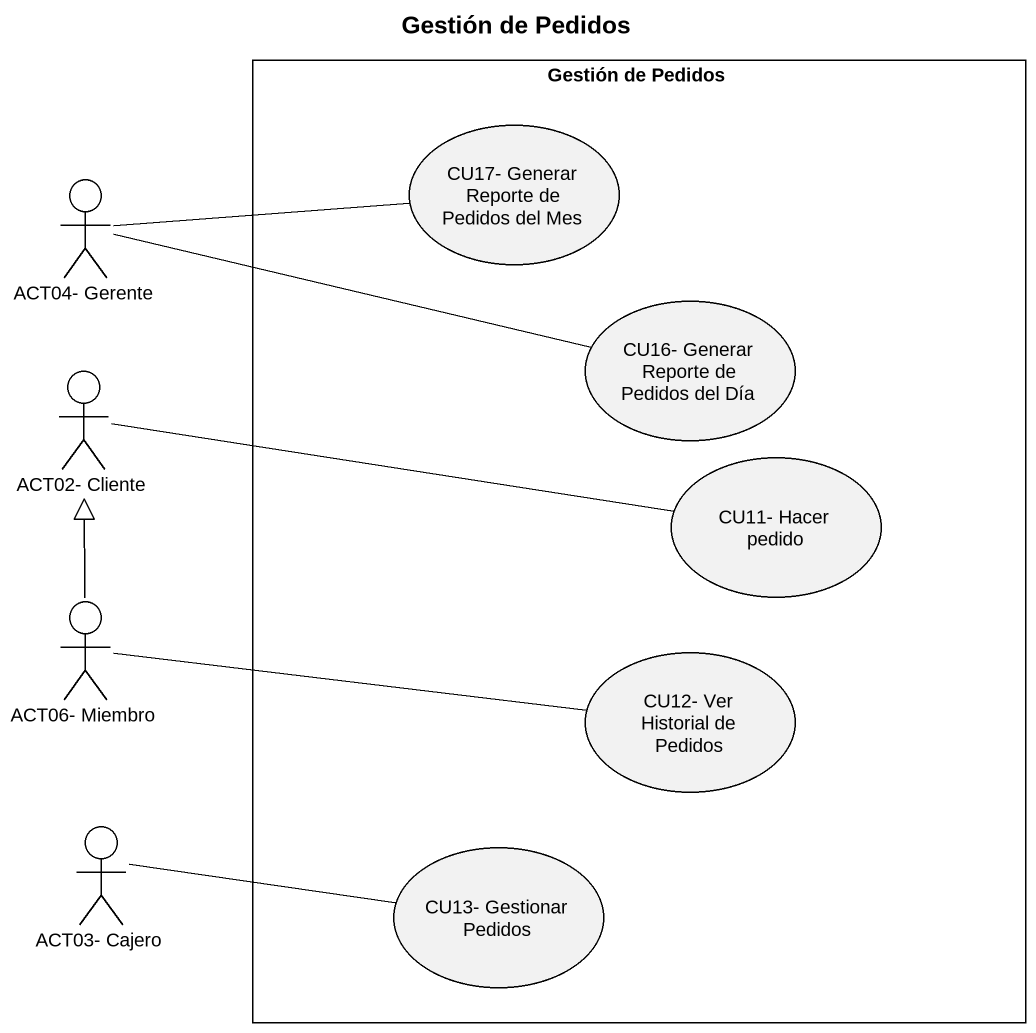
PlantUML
@startuml
title Gestión de Pedidos
rectangle "Gestión de Pedidos" as Gestión_de_Pedidos {
  usecase "CU17- Generar Reporte de Pedidos del Mes" as CU17_Generar_Reporte_de
  usecase "CU16- Generar Reporte de Pedidos del Día" as CU16_Generar_Reporte_de
  usecase "CU11- Hacer pedido" as CU11_Hacer_pedido
  usecase "CU12- Ver Historial de Pedidos" as CU12_Ver_Historial_de
  usecase "CU13- Gestionar Pedidos" as CU13_Gestionar_Pedidos
}
actor "ACT04- Gerente" as ACT04_Gerente
actor "ACT02- Cliente" as ACT02_Cliente
actor "ACT06- Miembro" as ACT06_Miembro
actor "ACT03- Cajero" as ACT03_Cajero
ACT04_Gerente -right- CU17_Generar_Reporte_de
ACT04_Gerente -right- CU16_Generar_Reporte_de
ACT02_Cliente -right- CU11_Hacer_pedido
ACT06_Miembro -up-|> ACT02_Cliente
ACT06_Miembro -right- CU12_Ver_Historial_de
ACT03_Cajero -right- CU13_Gestionar_Pedidos
@enduml
